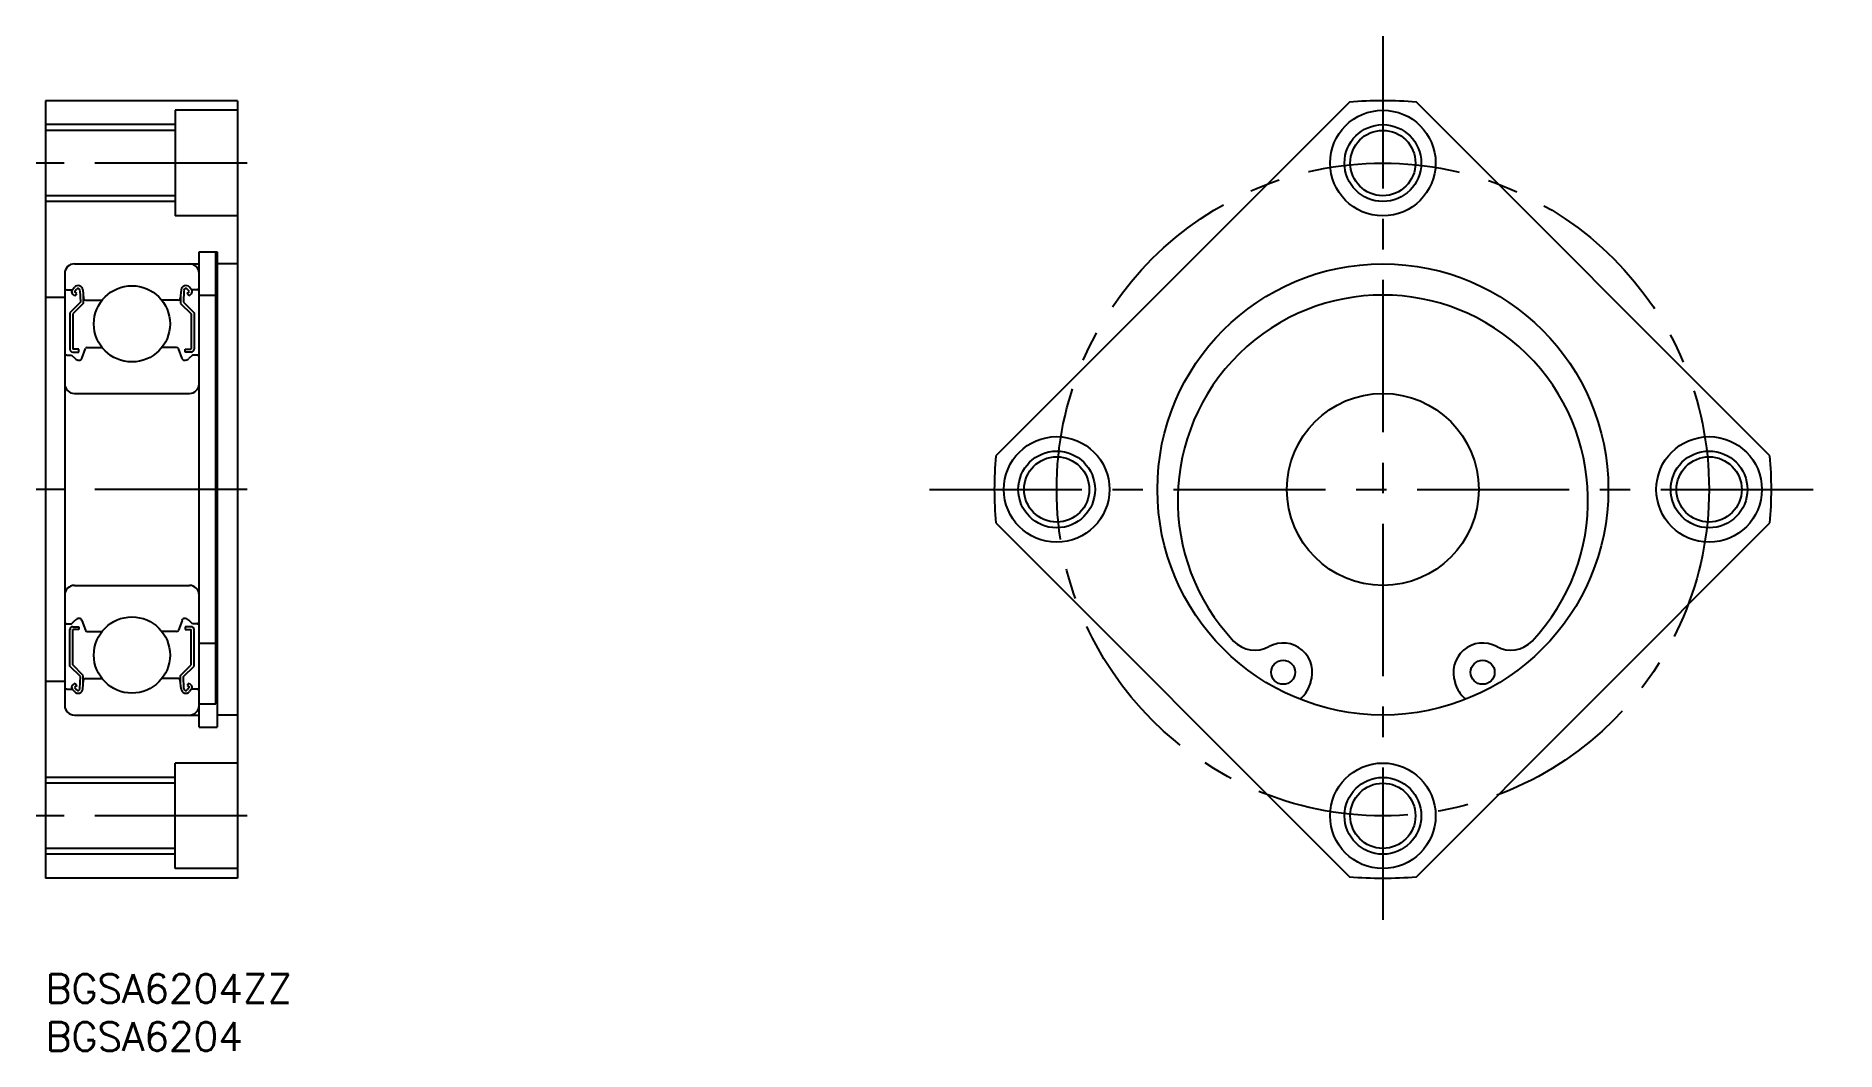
# Model space of a CAD drawing. Extents: x -1 to 187, y -8 to 98.
import ezdxf

# ---------------------------------------------------------------- set-up
doc = ezdxf.new("R2010")
doc.units = 0
doc.header["$LTSCALE"] = 0.5
doc.linetypes.add('CENTER', pattern=[50.8, 31.75, -6.35, 6.35, -6.35])
for name, color, linetype in [('MSM_CENTER', 1, 'CENTER'), ('MSM_CONTINUOUS', 7, 'CONTINUOUS'), ('MSM_NARROW', 5, 'CONTINUOUS'), ('MSM_PART_NUMBER', 7, 'CONTINUOUS')]:
    doc.layers.add(name, color=color, linetype=linetype)
doc.styles.get("Standard").update_dxf_attribs({"font": 'txt.shx', "height": 3, "bigfont": 'bigfont.shx'})

# ---------------------------------------------------------------- blocks, each defined once
blk = doc.blocks.new('*U3')
at = {"layer": 'MSM_PART_NUMBER'}
blk.add_text('BGSA6204ZZ', height=3, dxfattribs=at).set_placement((0, -3))
blk = doc.blocks.new('*U4')
at = {"layer": 'MSM_PART_NUMBER'}
blk.add_text('BGSA6204', height=3, dxfattribs=at).set_placement((0, -8))

msp = doc.modelspace()

# ---------------------------------------------------------------- linework, layer by layer
at = {"layer": 'MSM_CENTER'}
for p, q in [((139.39, 97.73), (139.39, 3.27)), ((21, 84.5), (-1, 84.5)), ((21, 50.5), (-1, 50.5)), ((92.15, 50.5), (186.62, 50.5)), ((21, 16.5), (-1, 16.5))]:
    msp.add_line(p, q, dxfattribs=at)
msp.add_circle((139.39, 50.5), 34, dxfattribs=at)
at = {"layer": 'MSM_CONTINUOUS'}
for p, q in [((0, 91), (0, 10)), ((20, 91), (0, 91)), ((10, 91), (10, 91)), ((15, 91), (15, 91)), ((20, 91), (20, 10)), ((13.5, 90), (13.5, 79)), ((20, 90), (13.5, 90)), ((13.5, 87.9), (0, 87.9)), ((13.5, 81.1), (0, 81.1)), ((20, 79), (13.5, 79)), ((16, 25.75), (16, 75.25)), ((16, 75.25), (17.9, 75.25)), ((17.75, 28.18, 1.25), (17.75, 75.25, 1.25)), ((17.9, 75.25), (17.9, 25.75)), ((3, 74), (16, 74)), ((20, 74), (17.95, 74)), ((2, 73), (2, 28)), ((2.2, 71.3), (2.78, 71.3)), ((2.78, 71.3), (3, 71.56)), ((3.01, 71.11), (3.23, 71.36)), ((14.99, 71.11), (14.77, 71.36)), ((15.22, 71.3), (15, 71.56)), ((15.8, 71.3), (15.22, 71.3)), ((2, 70.5), (0, 70.5)), ((3.63, 70), (2.53, 68.9)), ((3.05, 70.68), (2.82, 70.88)), ((3.93, 69.88), (2.83, 68.78)), ((3.24, 70.91), (3.01, 71.11)), ((3.05, 70.68), (3.24, 70.91)), ((3.58, 71.24), (3.63, 70)), ((3.88, 71.28), (3.96, 70.38)), ((3.93, 70.73), (3.93, 69.88)), ((4.16, 70.2), (5.88, 70.2)), ((13.84, 70.2), (12.12, 70.2)), ((14.12, 71.28), (14.04, 70.38)), ((14.07, 70.73), (14.07, 69.88)), ((14.07, 69.88), (15.17, 68.78)), ((14.42, 71.24), (14.37, 70)), ((14.37, 70), (15.47, 68.9)), ((14.76, 70.91), (14.99, 71.11)), ((14.95, 70.68), (14.76, 70.91)), ((14.95, 70.68), (15.18, 70.88)), ((16, 70.75), (17.75, 70.75)), ((2.53, 68.9), (2.53, 65.1)), ((2.83, 68.78), (2.83, 65.1)), ((15.17, 68.78), (15.17, 65.1)), ((15.47, 68.9), (15.47, 65.1)), ((2.2, 64.5), (2.7, 64.5)), ((2.7, 64.5), (3.07, 64.13)), ((3.45, 65.1), (2.83, 65.1)), ((2.83, 64.8), (3.45, 64.8)), ((3.45, 64.8), (3.45, 65.1)), ((3.78, 64.15), (4.15, 65.17)), ((4.34, 65.3), (5.88, 65.3)), ((13.66, 65.3), (12.12, 65.3)), ((14.22, 64.15), (13.85, 65.17)), ((14.55, 65.1), (15.17, 65.1)), ((14.55, 64.8), (14.55, 65.1)), ((15.17, 64.8), (14.55, 64.8)), ((15.3, 64.5), (14.93, 64.13)), ((15.8, 64.5), (15.3, 64.5)), ((3, 60.5), (15, 60.5)), ((3, 40.5), (15, 40.5)), ((2.2, 36.5), (2.7, 36.5)), ((2.53, 32.1), (2.53, 35.9)), ((2.7, 36.5), (3.07, 36.87)), ((2.83, 36.2), (3.45, 36.2)), ((2.83, 32.22), (2.83, 35.9)), ((3.45, 35.9), (2.83, 35.9)), ((3.45, 36.2), (3.45, 35.9)), ((3.78, 36.85), (4.15, 35.83)), ((4.34, 35.7), (5.88, 35.7)), ((13.66, 35.7), (12.12, 35.7)), ((14.22, 36.85), (13.85, 35.83)), ((14.55, 36.2), (14.55, 35.9)), ((15.17, 36.2), (14.55, 36.2)), ((14.55, 35.9), (15.17, 35.9)), ((15.3, 36.5), (14.93, 36.87)), ((15.17, 32.22), (15.17, 35.9)), ((15.8, 36.5), (15.3, 36.5)), ((15.47, 32.1), (15.47, 35.9)), ((16, 34.5), (17.75, 34.5)), ((3.63, 31), (2.53, 32.1)), ((3.93, 31.12), (2.83, 32.22)), ((14.07, 31.12), (15.17, 32.22)), ((14.37, 31), (15.47, 32.1)), ((2, 30.5), (0, 30.5)), ((3.05, 30.32), (2.82, 30.12)), ((3.24, 30.09), (3.01, 29.89)), ((3.05, 30.32), (3.24, 30.09)), ((3.58, 29.76), (3.63, 31)), ((3.88, 29.72), (3.96, 30.62)), ((3.93, 30.27), (3.93, 31.12)), ((4.16, 30.8), (5.88, 30.8)), ((13.84, 30.8), (12.12, 30.8)), ((14.12, 29.72), (14.04, 30.62)), ((14.07, 30.27), (14.07, 31.12)), ((14.42, 29.76), (14.37, 31)), ((14.95, 30.32), (14.76, 30.09)), ((14.76, 30.09), (14.99, 29.89)), ((14.95, 30.32), (15.18, 30.12)), ((131.84, 30.38), (131.62, 29.8)), ((147.15, 29.8), (146.93, 30.38)), ((2.2, 29.7), (2.78, 29.7)), ((2.78, 29.7), (3, 29.44)), ((3.01, 29.89), (3.23, 29.64)), ((14.99, 29.89), (14.77, 29.64)), ((15.22, 29.7), (15, 29.44)), ((15.8, 29.7), (15.22, 29.7)), ((16, 28.18), (17.75, 28.18)), ((3, 27), (16, 27)), ((20, 27), (17.95, 27)), ((16, 25.75), (17.9, 25.75)), ((13.5, 11), (13.5, 22)), ((20, 22), (13.5, 22)), ((13.5, 19.9), (0, 19.9)), ((13.5, 13.1), (0, 13.1)), ((20, 10), (0, 10)), ((20, 11), (13.5, 11))]:
    msp.add_line(p, q, dxfattribs=at)
for points in [[(135.9, 90.85), (99.04, 53.99)], [(179.74, 53.99), (142.88, 90.85)], [(99.04, 47.01), (135.9, 10.15)], [(142.88, 10.15), (179.74, 47.01)]]:
    msp.add_lwpolyline(points, dxfattribs=at)
for centre, radius in [((139.39, 84.5), 5.5), ((139.39, 84.5), 3.4), ((139.39, 50.5), 23.5), ((9, 67.75), 3.97), ((139.39, 50.5), 10), ((105.39, 50.5), 5.5), ((173.39, 50.5), 5.5), ((105.39, 50.5), 3.4), ((173.39, 50.5), 3.4), ((9, 33.25), 3.97), ((128.99, 31.45), 1.25), ((149.79, 31.45), 1.25), ((139.39, 16.5), 5.5), ((139.39, 16.5), 3.4)]:
    msp.add_circle(centre, radius, dxfattribs=at)
for centre, radius, start, end in [((139.39, 50.5), 40.5, 85.0546, 94.9454), ((3, 73), 1, 90, 180), ((15, 73), 1, 0, 90), ((2.2, 71.5), 0.2, 180, 270), ((3.01, 71.11), 0.3, 139.9098, 229.9963), ((3.38, 71.24), 0.5, 4.987, 139.9098), ((3.38, 71.24), 0.2, 2.3754, 139.9922), ((14.62, 71.24), 0.5, 40.0902, 175.013), ((14.62, 71.24), 0.2, 40.0078, 177.6246), ((14.99, 71.11), 0.3, 310.0037, 40.0902), ((15.8, 71.5), 0.2, 270, 0), ((4.16, 70.4), 0.2, 184.987, 270), ((13.84, 70.4), 0.2, 270, 355.013), ((139.39, 49.37), 21.38, 316.6826, 223.3174), ((2.2, 64.3), 0.2, 90, 180), ((2.83, 65.1), 0.3, 180, 270), ((3.5, 64.55), 0.6, 225, 272.8048), ((3.5, 64.25), 0.3, 265.5374, 340.0299), ((4.34, 65.1), 0.2, 90, 160.0299), ((13.66, 65.1), 0.2, 19.9701, 90), ((14.5, 64.25), 0.3, 199.9701, 274.4626), ((14.5, 64.55), 0.6, 267.1952, 315), ((15.17, 65.1), 0.3, 270, 0), ((15.8, 64.3), 0.2, 0, 90), ((3, 61.5), 1, 180, 270), ((15, 61.5), 1, 270, 0), ((139.39, 50.5), 40.5, 175.0546, 184.9454), ((139.39, 50.5), 40.5, 355.0546, 4.9454), ((3, 39.5), 1, 90, 180), ((15, 39.5), 1, 0, 90), ((2.2, 36.7), 0.2, 180, 270), ((2.83, 35.9), 0.3, 90, 180), ((3.5, 36.45), 0.6, 87.1952, 135), ((3.5, 36.75), 0.3, 19.9701, 94.4626), ((4.34, 35.9), 0.2, 199.9701, 270), ((13.66, 35.9), 0.2, 270, 340.0299), ((14.5, 36.75), 0.3, 85.5374, 160.0299), ((14.5, 36.45), 0.6, 45, 92.8048), ((15.17, 35.9), 0.3, 0, 90), ((15.8, 36.7), 0.2, 270, 0), ((126.05, 36.8), 3.05, 223.3174, 298.7349), ((128.99, 31.45), 3.05, 339.4426, 118.7349), ((149.79, 31.45), 3.05, 61.2651, 200.5574), ((152.72, 36.8), 3.05, 241.2651, 316.6826), ((3.01, 29.89), 0.3, 130.0037, 220.0902), ((4.16, 30.6), 0.2, 90, 175.013), ((13.84, 30.6), 0.2, 4.987, 90), ((14.99, 29.89), 0.3, 319.9098, 49.9963), ((2.2, 29.5), 0.2, 90, 180), ((3.38, 29.76), 0.5, 220.0902, 355.013), ((3.38, 29.76), 0.2, 220.0078, 357.6246), ((14.62, 29.76), 0.5, 184.987, 319.9098), ((14.62, 29.76), 0.2, 182.3754, 319.9922), ((15.8, 29.5), 0.2, 0, 90), ((129.28, 30.68), 2.5, 305.7418, 339.4426), ((149.49, 30.68), 2.5, 200.5574, 234.2582), ((3, 28), 1, 180, 270), ((15, 28), 1, 270, 0), ((139.39, 50.5), 40.5, 265.0546, 274.9454)]:
    msp.add_arc(centre, radius, start, end, dxfattribs=at)
at = {"layer": 'MSM_NARROW'}
for p, q in [((13.5, 88.5), (0, 88.5)), ((13.5, 80.5), (0, 80.5)), ((13.5, 20.5), (0, 20.5)), ((13.5, 12.5), (0, 12.5))]:
    msp.add_line(p, q, dxfattribs=at)
for centre in [(139.39, 84.5), (105.39, 50.5), (173.39, 50.5), (139.39, 16.5)]:
    msp.add_circle(centre, 4, dxfattribs=at)

# ---------------------------------------------------------------- block references
at = {"layer": 'MSM_CONTINUOUS'}
for name in ['*U3', '*U4']:
    msp.add_blockref(name, (0, 0), dxfattribs=at)

doc.saveas('drawing.dxf')
